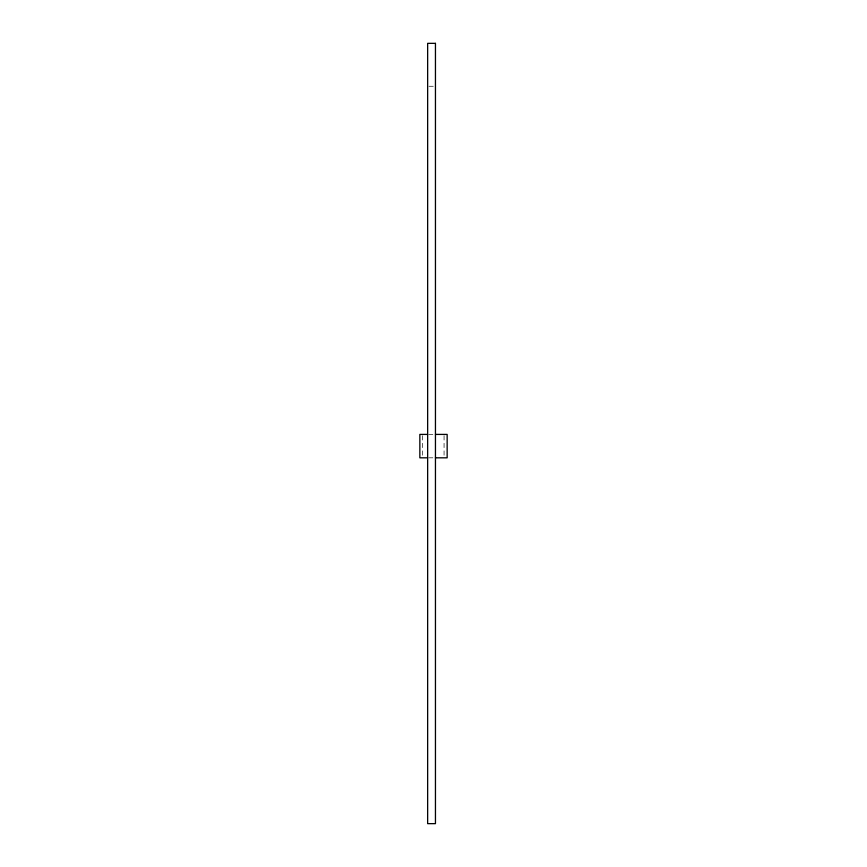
<?xml version="1.0" encoding="UTF-8"?>
<svg xmlns="http://www.w3.org/2000/svg" width="867" height="867" viewBox="0 0 867 867"><rect width="100%" height="100%" fill="white"/><g stroke="black" fill="none" stroke-linecap="round" stroke-linejoin="round"><path stroke-width="0.65" stroke-dasharray="4.33 3.25" d="M428.948 86.266L435.451 86.266M428.948 434.41L432.85 434.41M428.948 457.819L432.85 457.819M444.067 435.711L444.067 457.819M422.511 435.711L422.511 457.819"/><path stroke-width="1.3" d="M427.648 434.41L419.845 434.41L419.845 457.819L427.648 457.819M435.451 434.41L447.155 434.41L447.155 457.819L435.451 457.819M435.451 43.35L427.648 43.35L427.648 823.65L435.451 823.65L435.451 43.35"/></g></svg>
